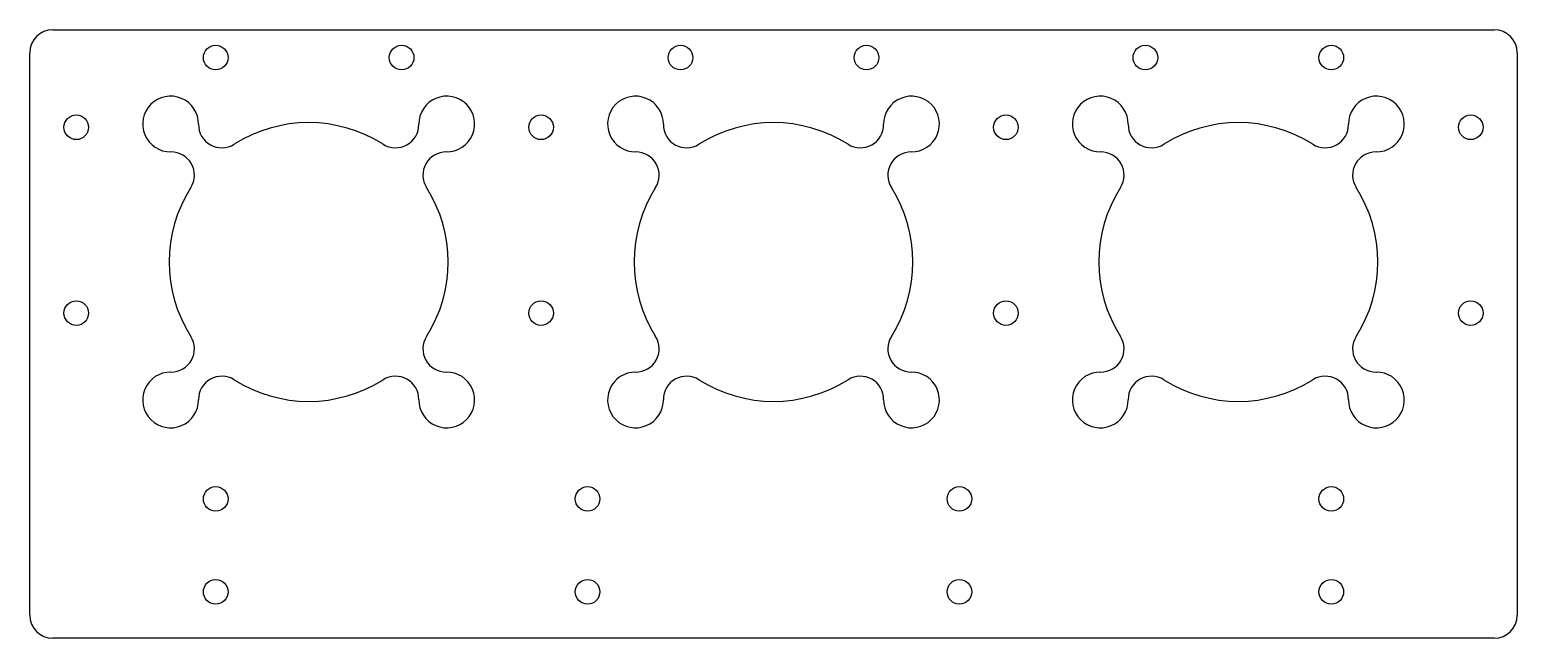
# Model space of a CAD drawing. Extents: x -160 to 160, y -30 to 101.
import ezdxf

# ---------------------------------------------------------------- set-up
doc = ezdxf.new("R2010")
doc.units = 0
doc.layers.add('Shape2DView', color=7, linetype='CONTINUOUS')

msp = doc.modelspace()

# ---------------------------------------------------------------- linework, layer by layer
at = {"layer": 'Shape2DView'}
for p, q in [((-155, 101), (155, 101)), ((-160, -25), (-160, 96)), ((160, 96), (160, -25)), ((155, -30), (-155, -30))]:
    msp.add_line(p, q, dxfattribs=at)
for centre in [(-120, 95), (-80, 95), (-20, 95), (20, 95), (80, 95), (120, 95), (-150, 80), (-50, 80), (50, 80), (150, 80), (-150, 40), (-50, 40), (50, 40), (150, 40), (-120, 0), (-40, 0), (40, 0), (120, 0), (-120, -20), (-40, -20), (40, -20), (120, -20)]:
    msp.add_circle(centre, 2.65, dxfattribs=at)
for centre, radius, start, end in [((-155, 96), 5, 90, -180), ((155, 96), 5, 0, 90), ((-129.698, 80.6985), 6, -0.584691, -89.4153), ((-70.3015, 80.6985), 6, -90.5847, -179.415), ((-29.6985, 80.6985), 6, -0.584691, -89.4153), ((29.6985, 80.6985), 6, -90.5847, -179.415), ((70.3015, 80.6985), 6, -0.584691, -89.4153), ((129.698, 80.6985), 6, -90.5847, -179.415), ((-118.699, 80.5862), 5, 179.415, -57.7063), ((-100, 51), 30, 57.7063, 122.294), ((-81.3009, 80.5862), 5, -122.294, 0.584691), ((-18.6991, 80.5862), 5, 179.415, -57.7063), ((0, 51), 30, 57.7063, 122.294), ((18.6991, 80.5862), 5, -122.294, 0.584691), ((81.3009, 80.5862), 5, 179.415, -57.7063), ((100, 51), 30, 57.7063, 122.294), ((118.699, 80.5862), 5, -122.294, 0.584691), ((-129.586, 69.6991), 5, -32.2937, 90.5847), ((-70.4138, 69.6991), 5, 89.4153, -147.706), ((-29.5862, 69.6991), 5, -32.2937, 90.5847), ((29.5862, 69.6991), 5, 89.4153, -147.706), ((70.4138, 69.6991), 5, -32.2937, 90.5847), ((129.586, 69.6991), 5, 89.4153, -147.706), ((-100, 51), 30, 147.706, -147.706), ((-100, 51), 30, -32.2937, 32.2937), ((0, 51), 30, 147.706, -147.706), ((0, 51), 30, -32.2937, 32.2937), ((100, 51), 30, 147.706, -147.706), ((100, 51), 30, -32.2937, 32.2937), ((-129.586, 32.3009), 5, -90.5847, 32.2937), ((-70.4138, 32.3009), 5, 147.706, -89.4153), ((-29.5862, 32.3009), 5, -90.5847, 32.2937), ((29.5862, 32.3009), 5, 147.706, -89.4153), ((70.4138, 32.3009), 5, -90.5847, 32.2937), ((129.586, 32.3009), 5, 147.706, -89.4153), ((-129.698, 21.3015), 6, 89.4153, 0.584691), ((-118.699, 21.4138), 5, 57.7063, -179.415), ((-100, 51), 30, -122.294, -57.7063), ((-81.3009, 21.4138), 5, -0.584691, 122.294), ((-70.3015, 21.3015), 6, 179.415, 90.5847), ((-29.6985, 21.3015), 6, 89.4153, 0.584691), ((-18.6991, 21.4138), 5, 57.7063, -179.415), ((0, 51), 30, -122.294, -57.7063), ((18.6991, 21.4138), 5, -0.584691, 122.294), ((29.6985, 21.3015), 6, 179.415, 90.5847), ((70.3015, 21.3015), 6, 89.4153, 0.584691), ((81.3009, 21.4138), 5, 57.7063, -179.415), ((100, 51), 30, -122.294, -57.7063), ((118.699, 21.4138), 5, -0.584691, 122.294), ((129.698, 21.3015), 6, 179.415, 90.5847), ((-155, -25), 5, 180, -90), ((155, -25), 5, -90, 0)]:
    msp.add_arc(centre, radius, start, end, dxfattribs=at)

doc.saveas('drawing.dxf')
